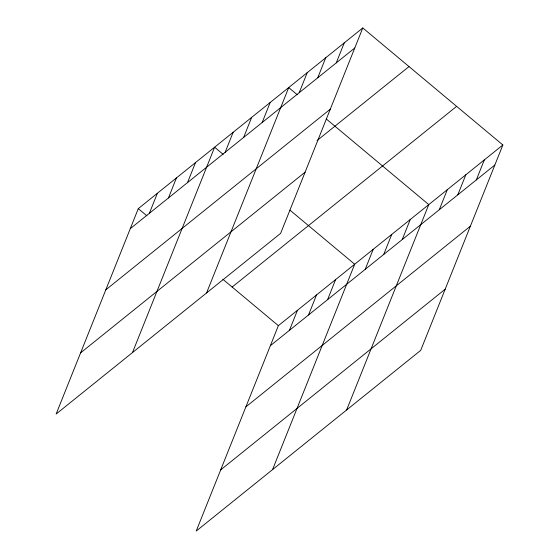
<?xml version="1.0" encoding="UTF-8"?>
<svg xmlns="http://www.w3.org/2000/svg" width="559" height="559" viewBox="0 0 559 559"><rect width="100%" height="100%" fill="white"/><g stroke="black" fill="none" stroke-linecap="round" stroke-linejoin="round"><path stroke-width="0.84" d="M362.784 27.95L138.29 208.633L56.138 414.023L280.632 233.341L362.784 27.95L502.862 144.977L420.71 350.367L196.216 531.05L278.368 325.659L502.862 144.977M149.351 213.321L157.372 193.281M168.434 197.963L176.448 177.923M187.517 182.604L195.531 162.564M132.469 352.589L214.614 147.206L223.202 154.375M225.123 152.341L233.138 132.294M243.64 137.43L251.655 117.39M262.164 122.526L270.179 102.486M206.55 292.965L288.703 87.574L297.283 94.75M299.205 92.71L307.219 72.67M317.729 77.806L325.743 57.766M336.245 62.901L344.26 42.854M289.429 330.348L297.451 310.301M308.512 314.99L316.527 294.942M327.595 299.631L335.61 279.584M272.547 469.616L354.692 264.225L289.946 210.135M365.202 269.361L373.216 249.321M383.719 254.457L391.733 234.417M402.242 239.552L410.257 219.505M346.629 409.992L428.781 204.601L326.344 119.025M439.283 209.737L447.298 189.697M457.807 194.832L465.822 174.785M476.324 179.928L484.339 159.881M130.268 228.68L354.769 47.99M105.805 289.841L330.306 109.159M317.065 140.568L409.013 66.57M80.601 352.862L305.095 172.172M232.139 287.046L456.633 106.357M270.346 345.707L494.848 165.017M245.883 406.868L470.385 226.185M220.679 469.888L445.174 289.199M138.29 208.633L146.87 215.809M222.88 279.304L278.368 325.659"/></g></svg>
